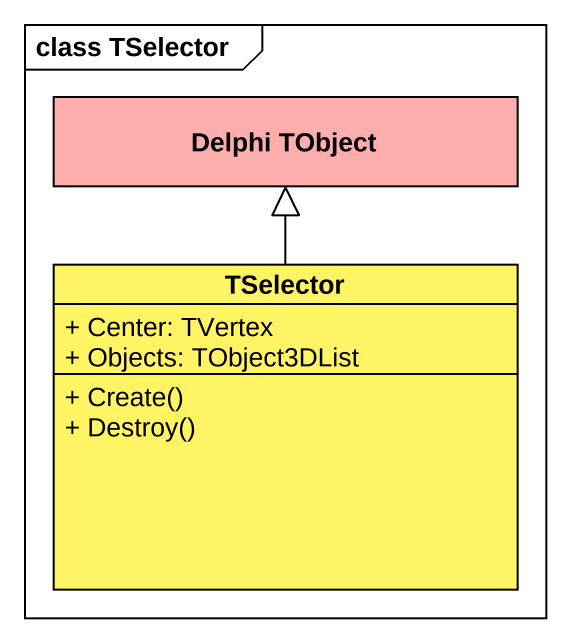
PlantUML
@startuml
mainframe class TSelector
hide circle
hide empty members
skinparam classAttributeIconSize 0
class "Delphi TObject" as Delphi_TObject #FFAEAE
class TSelector #FFF464 {
  + Center: TVertex
  + Objects: TObject3DList
  + Create()
  + Destroy()
}
TSelector -up-|> Delphi_TObject
@enduml
